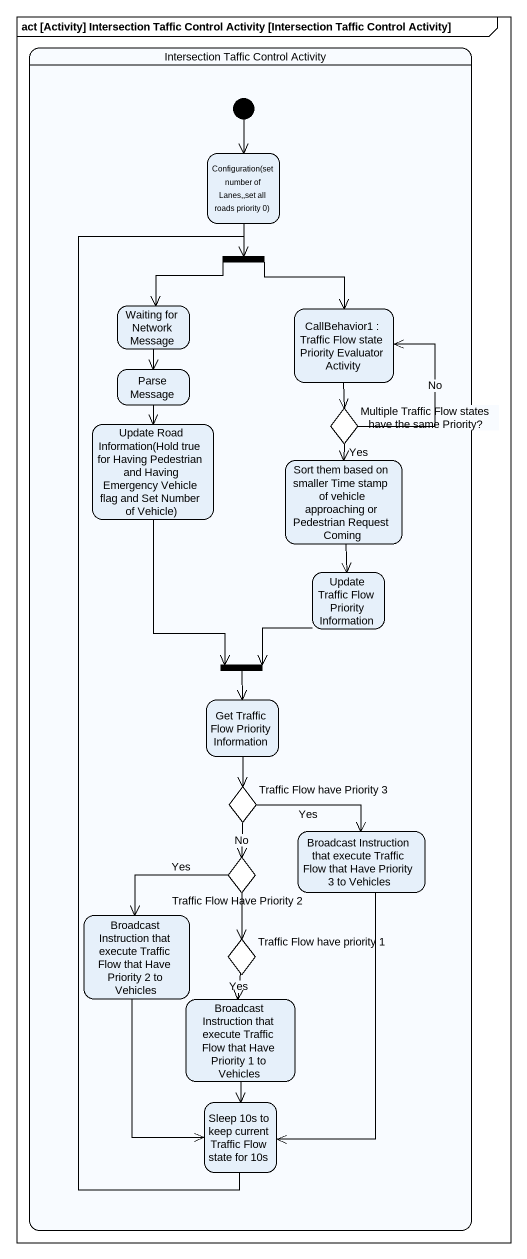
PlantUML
@startuml
mainframe act [Activity] Intersection Taffic Control Activity [Intersection Taffic Control Activity]
hide empty description
state "Intersection Taffic Control Activity" as Intersection_Taffic_Control {
  state "Configuration(set number of Lanes,,set all roads priority 0)" as Configuration_set_number_of
  state fork1 <<fork>>
  state "Waiting for Network Message" as Waiting_for_Network_Message
  state "CallBehavior1 : Traffic Flow state Priority Evaluator Activity" as CallBehavior1
  state "Parse Message" as Parse_Message
  state "Multiple Traffic Flow states have the same Priority?" as Multiple_Traffic_Flow <<choice>>
  state "Update Road Information(Hold true for Having Pedestrian and Having Emergency Vehicle flag and Set Number of Vehicle)" as Update_Road_Information
  state "Sort them based on smaller Time stamp of vehicle approaching or Pedestrian Request Coming" as Sort_them_based_on_smaller
  state "Update Traffic Flow Priority Information" as Update_Traffic_Flow
  state "Get Traffic Flow Priority Information" as Get_Traffic_Flow_Priority
  state fork2 <<join>>
  state "Traffic Flow have Priority 3" as Traffic_Flow_have_Priority_3 <<choice>>
  state "Broadcast Instruction that execute Traffic Flow that Have Priority 3 to Vehicles" as Broadcast_Instruction_that
  state "Traffic Flow Have Priority 2" as Traffic_Flow_Have_Priority_2 <<choice>>
  state "Broadcast Instruction that execute Traffic Flow that Have Priority 2 to Vehicles" as Broadcast_Instruction_that_2
  state "Traffic Flow have priority 1" as Traffic_Flow_have_priority_1 <<choice>>
  state "Broadcast Instruction that execute Traffic Flow that Have Priority 1 to Vehicles" as Broadcast_Instruction_that_3
  state "Sleep 10s to keep current Traffic Flow state for 10s" as Sleep_10s_to_keep_current
  [*] --> Configuration_set_number_of
}
Configuration_set_number_of --> fork1
fork1 --> Waiting_for_Network_Message
fork1 --> CallBehavior1
Waiting_for_Network_Message --> Parse_Message
CallBehavior1 --> Multiple_Traffic_Flow
Parse_Message --> Update_Road_Information
Multiple_Traffic_Flow -up-> CallBehavior1 : No
Multiple_Traffic_Flow --> Sort_them_based_on_smaller : Yes
Update_Road_Information --> fork2
Sort_them_based_on_smaller --> Update_Traffic_Flow
Update_Traffic_Flow --> fork2
Get_Traffic_Flow_Priority --> Traffic_Flow_have_Priority_3
fork2 --> Get_Traffic_Flow_Priority
Traffic_Flow_have_Priority_3 -right-> Broadcast_Instruction_that : Yes
Traffic_Flow_have_Priority_3 --> Traffic_Flow_Have_Priority_2 : No
Broadcast_Instruction_that --> Sleep_10s_to_keep_current
Traffic_Flow_Have_Priority_2 --> Broadcast_Instruction_that_2 : Yes
Traffic_Flow_Have_Priority_2 --> Traffic_Flow_have_priority_1
Broadcast_Instruction_that_2 --> Sleep_10s_to_keep_current
Traffic_Flow_have_priority_1 --> Broadcast_Instruction_that_3 : Yes
Broadcast_Instruction_that_3 --> Sleep_10s_to_keep_current
Sleep_10s_to_keep_current -up-> fork1
@enduml
